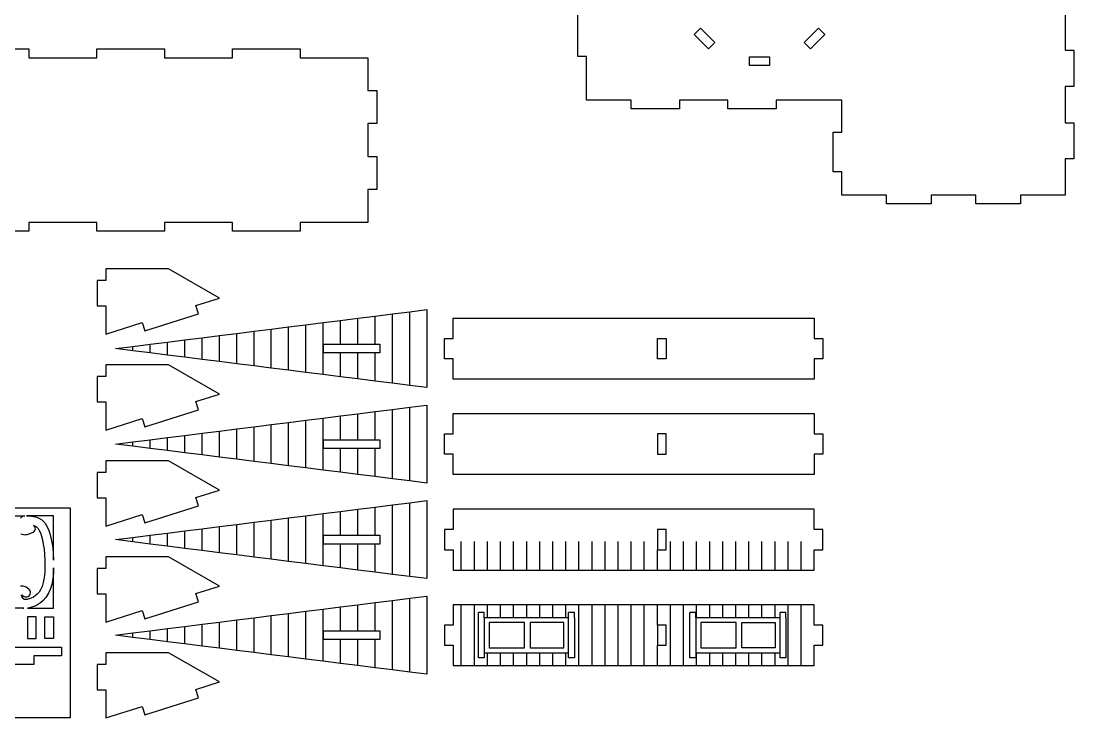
# Model space of a CAD drawing. Extents: x -737 to 847, y -331 to 352.
# Drawn here: x 320.7 to 683.1, y -322.7 to -82.7 of the extents above; entities that cross this region are included whole.
import ezdxf

# ---------------------------------------------------------------- set-up
doc = ezdxf.new("R2010")
doc.units = 0
doc.header["$MEASUREMENT"] = 0
doc.layers.add('CUT', color=7, linetype='CONTINUOUS')
doc.layers.add('ENGRAVE', color=1, linetype='CONTINUOUS')

msp = doc.modelspace()

# ---------------------------------------------------------------- linework, layer by layer
at = {"layer": 'CUT'}
for points in [[(680.1, -77.27), (680.1, -92.76), (683.1, -92.76), (683.1, -105.24), (680.1, -105.24), (680.1, -117.73), (683.1, -117.73), (683.1, -130.21), (680.1, -130.21), (680.1, -142.69), (664.71, -142.69), (664.71, -145.69), (649.33, -145.69), (649.33, -142.69), (633.94, -142.69), (633.94, -145.69), (618.55, -145.69), (618.55, -142.69), (603.17, -142.69), (603.17, -134.62), (600.17, -134.62), (600.17, -121.05), (603.17, -121.05), (603.17, -109.98), (580.54, -109.98), (580.54, -112.98), (563.91, -112.98), (563.91, -109.98), (547.28, -109.98), (547.28, -112.98), (530.66, -112.98), (530.66, -109.98), (515.31, -109.98), (515.31, -94.97), (512.31, -94.97), (512.31, -79.96)], [(300.04, -92.35), (323.38, -92.35), (323.38, -95.35), (346.72, -95.35), (346.72, -92.35), (370.06, -92.35), (370.06, -95.35), (393.4, -95.35), (393.4, -92.35), (416.74, -92.35), (416.74, -95.35), (440.08, -95.35), (440.08, -106.69), (443.08, -106.69), (443.08, -118.03), (440.08, -118.03), (440.08, -129.37), (443.08, -129.37), (443.08, -140.72), (440.08, -140.72), (440.08, -152.06), (416.74, -152.06), (416.74, -155.06), (393.4, -155.06), (393.4, -152.06), (370.06, -152.06), (370.06, -155.06), (346.72, -155.06), (346.72, -152.06), (323.38, -152.06), (323.38, -155.06), (300.04, -155.06)], [(313.43, -253.1), (321.97, -253.1), (321.53, -253.17), (321.13, -253.3), (320.76, -253.52), (320.42, -253.85)], [(320.62, -259.27), (321.04, -259.44), (321.48, -259.54), (321.91, -259.57), (322.32, -259.55), (322.72, -259.48), (323.11, -259.37), (324.61, -258.79), (324.93, -258.65), (325.2, -258.44), (325.41, -258.17), (325.54, -257.85), (325.59, -257.5), (325.54, -257.16), (325.41, -256.84), (325.2, -256.56), (324.96, -256.38), (325.31, -256.48), (325.64, -256.63), (325.94, -256.81), (326.23, -257.07), (326.56, -257.49), (326.93, -258.11), (327.32, -258.96), (327.69, -260.04), (328.03, -261.32), (328.33, -262.82), (328.58, -264.52), (328.76, -266.4), (328.87, -268.4), (328.89, -270.44), (328.8, -272.44), (328.61, -274.32), (328.3, -276.01), (327.89, -277.41), (327.4, -278.5), (326.84, -279.37), (326.23, -280.06), (325.57, -280.62), (324.89, -281.06), (324.18, -281.41), (323.49, -281.67), (322.89, -281.83), (322.42, -281.9), (322.09, -281.91), (321.89, -281.89), (321.77, -281.85), (321.67, -281.79), (321.54, -281.69), (321.36, -281.49), (321.16, -281.2), (320.98, -280.87), (320.86, -280.54), (320.82, -280.34), (320.9, -280.31), (320.91, -280.31), (321.06, -280.41), (321.38, -280.62), (321.73, -280.85), (322.07, -280.98), (322.44, -281.02), (322.81, -280.97), (323.15, -280.83), (323.45, -280.61), (323.68, -280.32), (323.84, -279.99), (323.92, -279.62), (323.9, -279.25), (323.8, -278.9), (323.61, -278.58), (323.35, -278.31), (322.42, -277.69), (322.09, -277.51), (321.74, -277.36), (321.35, -277.27), (320.91, -277.25), (320.42, -277.31)], [(320.61, -284.65), (321.24, -284.85), (321.58, -284.89), (313.82, -284.89)]]:
    msp.add_lwpolyline(points, dxfattribs=at)
for points in [[(557.32, -92.28), (552.37, -87.34), (554.5, -85.21), (559.44, -90.16)], [(592.4, -92.28), (597.35, -87.34), (595.22, -85.21), (590.28, -90.16)], [(571.37, -98.1), (571.37, -95.1), (578.35, -95.1), (578.35, -98.1)], [(349.87, -168.08), (349.87, -172.11), (346.87, -172.11), (346.87, -180.82), (349.87, -180.82), (349.87, -190.53), (362.38, -186.56), (363.29, -189.42), (381.7, -183.58), (380.8, -180.72), (388.95, -178.14), (371.41, -168.08)], [(353.23, -195.49), (359.19, -194.73), (365.14, -193.98), (371.09, -193.24), (377.05, -192.49), (383, -191.75), (388.95, -191), (394.91, -190.26), (400.86, -189.51), (406.81, -188.77), (412.77, -188.02), (418.72, -187.28), (424.68, -186.53), (430.63, -185.79), (436.58, -185.04), (442.54, -184.29), (448.49, -183.55), (454.44, -182.8), (460.4, -182.06), (460.4, -208.93), (454.44, -208.18), (448.49, -207.44), (442.54, -206.69), (436.58, -205.95), (430.63, -205.2), (424.68, -204.46), (418.72, -203.71), (412.77, -202.97), (406.81, -202.22), (400.86, -201.48), (394.91, -200.73), (388.95, -199.99), (383, -199.24), (377.05, -198.5), (371.09, -197.75), (365.14, -197.01), (359.19, -196.26)], [(596.71, -198.99), (593.71, -198.99), (593.71, -205.98), (469.4, -205.98), (469.4, -198.99), (466.4, -198.99), (466.4, -192), (469.4, -192), (469.4, -185.01), (593.71, -185.01), (593.71, -192), (596.71, -192)], [(542.71, -198.99), (539.71, -198.99), (539.71, -192), (542.71, -192)], [(424.8, -193.99), (430.63, -193.99), (436.58, -193.99), (442.54, -193.99), (444.12, -193.99), (444.12, -196.99), (442.54, -196.99), (436.58, -196.99), (430.63, -196.99), (424.8, -196.99)], [(346.87, -213.85), (349.87, -213.85), (349.87, -223.56), (362.38, -219.59), (363.29, -222.45), (381.7, -216.62), (380.8, -213.76), (388.95, -211.17), (371.41, -201.11), (349.87, -201.11), (349.87, -205.15), (346.87, -205.15)], [(353.23, -228.39), (359.19, -227.62), (365.14, -226.87), (371.09, -226.13), (377.05, -225.38), (383, -224.64), (388.95, -223.89), (394.91, -223.15), (400.86, -222.4), (406.81, -221.66), (412.77, -220.91), (418.72, -220.17), (424.68, -219.42), (430.63, -218.68), (436.58, -217.93), (442.54, -217.19), (448.49, -216.44), (454.44, -215.7), (460.4, -214.95), (460.4, -241.82), (454.44, -241.08), (448.49, -240.33), (442.54, -239.59), (436.58, -238.84), (430.63, -238.1), (424.68, -237.35), (418.72, -236.6), (412.77, -235.86), (406.81, -235.11), (400.86, -234.37), (394.91, -233.62), (388.95, -232.88), (383, -232.13), (377.05, -231.39), (371.09, -230.64), (365.14, -229.9), (359.19, -229.15)], [(596.71, -224.89), (596.71, -231.88), (593.71, -231.88), (593.71, -238.87), (469.4, -238.87), (469.4, -231.88), (466.4, -231.88), (466.4, -224.89), (469.4, -224.89), (469.4, -217.9), (593.71, -217.9), (593.71, -224.89)], [(430.63, -226.89), (436.58, -226.89), (442.54, -226.89), (444.12, -226.89), (444.12, -229.89), (442.54, -229.89), (436.58, -229.89), (430.63, -229.89), (424.8, -229.89), (424.8, -226.89)], [(539.71, -231.88), (542.71, -231.88), (542.71, -224.89), (539.71, -224.89)], [(381.7, -249.65), (380.8, -246.79), (388.95, -244.2), (371.41, -234.15), (349.87, -234.15), (349.87, -238.18), (346.87, -238.18), (346.87, -246.89), (349.87, -246.89), (349.87, -256.59), (362.38, -252.63), (363.29, -255.49)], [(353.23, -261.28), (359.19, -260.51), (365.14, -259.77), (371.09, -259.02), (377.05, -258.28), (383, -257.53), (388.95, -256.78), (394.91, -256.04), (400.86, -255.29), (406.81, -254.55), (412.77, -253.8), (418.72, -253.06), (424.68, -252.31), (430.63, -251.57), (436.58, -250.82), (442.54, -250.08), (448.49, -249.33), (454.44, -248.59), (460.4, -247.84), (460.4, -274.71), (454.44, -273.97), (448.49, -273.22), (442.54, -272.48), (436.58, -271.73), (430.63, -270.99), (424.68, -270.24), (418.72, -269.5), (412.77, -268.75), (406.81, -268.01), (400.86, -267.26), (394.91, -266.52), (388.95, -265.77), (383, -265.03), (377.05, -264.28), (371.09, -263.53), (365.14, -262.79), (359.19, -262.04)], [(272.16, -322.66), (272.16, -250.3), (337.58, -250.3), (337.58, -322.66)], [(331.87, -268.3), (331.87, -253.09), (322.56, -253.1), (324.22, -253.22), (324.9, -253.29), (325.61, -253.43), (326.33, -253.64), (327.05, -253.95), (327.74, -254.39), (328.41, -254.98), (329.03, -255.75), (329.59, -256.71), (330.1, -257.84), (330.56, -259.15), (330.95, -260.63), (331.29, -262.3), (331.55, -264.15), (331.75, -266.17)], [(472.21, -271.76), (476.71, -271.76), (481.21, -271.76), (485.71, -271.76), (490.21, -271.76), (494.71, -271.76), (499.21, -271.76), (503.71, -271.76), (508.21, -271.76), (512.71, -271.76), (517.21, -271.76), (521.71, -271.76), (526.21, -271.76), (530.71, -271.76), (535.21, -271.76), (539.71, -271.76), (544.21, -271.76), (548.71, -271.76), (553.21, -271.76), (557.71, -271.76), (562.21, -271.76), (566.71, -271.76), (571.21, -271.76), (575.71, -271.76), (580.21, -271.76), (584.71, -271.76), (589.21, -271.76), (593.71, -271.76), (593.71, -264.77), (596.71, -264.77), (596.71, -257.78), (593.71, -257.78), (593.71, -250.8), (469.4, -250.8), (469.4, -257.78), (466.4, -257.78), (466.4, -264.77), (469.4, -264.77), (469.4, -271.76)], [(442.54, -262.78), (436.58, -262.78), (430.63, -262.78), (424.8, -262.78), (424.8, -259.78), (430.63, -259.78), (436.58, -259.78), (442.54, -259.78), (444.12, -259.78), (444.12, -262.78)], [(539.71, -264.77), (542.71, -264.77), (542.71, -257.78), (539.71, -257.78), (539.71, -261.96)], [(349.87, -267.18), (349.87, -271.21), (346.87, -271.21), (346.87, -279.92), (349.87, -279.92), (349.87, -289.63), (362.38, -285.66), (363.29, -288.52), (381.7, -282.68), (380.8, -279.82), (388.95, -277.24), (371.41, -267.18)], [(322.87, -284.89), (331.87, -284.89), (331.87, -270.93), (331.79, -272.66), (331.58, -274.76), (331.22, -276.71), (330.71, -278.46), (330.04, -279.96), (329.23, -281.21), (328.33, -282.23), (327.36, -283.06), (326.36, -283.7), (325.36, -284.19), (324.41, -284.55), (323.52, -284.79)], [(353.23, -294.17), (359.19, -293.4), (365.14, -292.66), (371.09, -291.91), (377.05, -291.17), (383, -290.42), (388.95, -289.68), (394.91, -288.93), (400.86, -288.19), (406.81, -287.44), (412.77, -286.7), (418.72, -285.95), (424.68, -285.21), (430.63, -284.46), (436.58, -283.72), (442.54, -282.97), (448.49, -282.22), (454.44, -281.48), (460.4, -280.73), (460.4, -307.6), (454.44, -306.86), (448.49, -306.11), (442.54, -305.37), (436.58, -304.62), (430.63, -303.88), (424.68, -303.13), (418.72, -302.39), (412.77, -301.64), (406.81, -300.9), (400.86, -300.15), (394.91, -299.41), (388.95, -298.66), (383, -297.92), (377.05, -297.17), (371.09, -296.43), (365.14, -295.68), (359.19, -294.94)], [(472.21, -304.65), (476.71, -304.65), (481.21, -304.65), (485.71, -304.65), (490.21, -304.65), (494.71, -304.65), (499.21, -304.65), (503.71, -304.65), (508.21, -304.65), (512.71, -304.65), (517.21, -304.65), (521.71, -304.65), (526.21, -304.65), (530.71, -304.65), (535.21, -304.65), (539.71, -304.65), (544.21, -304.65), (548.71, -304.65), (553.21, -304.65), (557.71, -304.65), (562.21, -304.65), (566.71, -304.65), (571.21, -304.65), (575.71, -304.65), (580.21, -304.65), (584.71, -304.65), (589.21, -304.65), (593.71, -304.65), (593.71, -297.66), (596.71, -297.66), (596.71, -290.68), (593.71, -290.68), (593.71, -283.69), (589.21, -283.69), (584.71, -283.69), (580.21, -283.69), (575.71, -283.69), (571.21, -283.69), (566.71, -283.69), (562.21, -283.69), (557.71, -283.69), (553.21, -283.69), (548.71, -283.69), (544.21, -283.69), (539.71, -283.69), (535.21, -283.69), (530.71, -283.69), (526.21, -283.69), (521.71, -283.69), (517.21, -283.69), (512.71, -283.69), (508.21, -283.69), (503.71, -283.69), (499.21, -283.69), (494.71, -283.69), (490.21, -283.69), (485.71, -283.69), (481.21, -283.69), (476.71, -283.69), (472.21, -283.69), (469.4, -283.69), (469.4, -290.68), (466.4, -290.68), (466.4, -297.66), (469.4, -297.66), (469.4, -304.65)], [(322.87, -295.3), (325.87, -295.3), (325.87, -287.89), (322.87, -287.89)], [(328.87, -295.3), (328.87, -287.89), (331.87, -287.89), (331.87, -295.3)], [(493.95, -298.48), (493.95, -289.85), (481.77, -289.85), (481.77, -298.48)], [(507.45, -289.85), (495.93, -289.85), (495.93, -298.48), (507.45, -298.48)], [(554.61, -298.48), (566.79, -298.48), (566.79, -289.85), (554.61, -289.85)], [(568.76, -289.85), (580.29, -289.85), (580.29, -298.48), (568.76, -298.48)], [(430.63, -292.67), (436.58, -292.67), (442.54, -292.67), (444.12, -292.67), (444.12, -295.67), (442.54, -295.67), (436.58, -295.67), (430.63, -295.67), (424.8, -295.67), (424.8, -292.67)], [(539.71, -297.66), (542.71, -297.66), (542.71, -290.68), (539.71, -290.68)], [(275.16, -301.3), (275.16, -298.3), (334.58, -298.3), (334.58, -301.3), (325.09, -301.3), (325.09, -304.3), (312.61, -304.3), (312.61, -301.3), (300.13, -301.3), (300.13, -304.3), (287.64, -304.3), (287.64, -301.3)], [(371.41, -300.21), (349.87, -300.21), (349.87, -304.24), (346.87, -304.24), (346.87, -312.95), (349.87, -312.95), (349.87, -322.66), (362.38, -318.69), (363.29, -321.55), (381.7, -315.71), (380.8, -312.85), (388.95, -310.27)]]:
    msp.add_lwpolyline(points, close=True, dxfattribs=at)
at = {"layer": 'ENGRAVE'}
for points in [[(442.54, -193.94), (442.54, -184.41)], [(448.49, -207.32), (448.49, -183.67)], [(454.44, -208.06), (454.44, -182.92)], [(412.77, -202.85), (412.77, -188.14)], [(418.72, -203.59), (418.72, -187.4)], [(424.68, -204.34), (424.68, -186.65)], [(430.63, -193.94), (430.63, -185.91)], [(436.58, -193.94), (436.58, -185.16)], [(383, -199.12), (383, -191.87)], [(388.95, -199.87), (388.95, -191.12)], [(394.91, -200.61), (394.91, -190.38)], [(400.86, -201.36), (400.86, -189.63)], [(406.81, -202.1), (406.81, -188.89)], [(359.19, -196.14), (359.19, -194.85)], [(365.14, -196.89), (365.14, -194.1)], [(371.09, -197.63), (371.09, -193.36)], [(377.05, -198.38), (377.05, -192.61)], [(430.63, -205.08), (430.63, -197.06)], [(436.58, -205.83), (436.58, -197.06)], [(442.54, -206.57), (442.54, -197.06)], [(442.54, -226.83), (442.54, -217.31)], [(448.49, -240.21), (448.49, -216.56)], [(454.44, -240.96), (454.44, -215.82)], [(412.77, -235.74), (412.77, -221.03)], [(418.72, -236.48), (418.72, -220.29)], [(424.68, -237.23), (424.68, -219.54)], [(430.63, -226.83), (430.63, -218.8)], [(436.58, -226.83), (436.58, -218.05)], [(388.95, -232.76), (388.95, -224.01)], [(394.91, -233.5), (394.91, -223.27)], [(400.86, -234.25), (400.86, -222.52)], [(406.81, -234.99), (406.81, -221.78)], [(359.19, -229.03), (359.19, -227.74)], [(365.14, -229.78), (365.14, -226.99)], [(371.09, -230.52), (371.09, -226.25)], [(377.05, -231.27), (377.05, -225.5)], [(383, -232.01), (383, -224.76)], [(430.63, -237.98), (430.63, -229.95)], [(436.58, -238.72), (436.58, -229.95)], [(442.54, -239.47), (442.54, -229.95)], [(448.49, -273.1), (448.49, -249.45)], [(454.44, -273.85), (454.44, -248.71)], [(418.72, -269.38), (418.72, -253.18)], [(424.68, -270.12), (424.68, -252.43)], [(430.63, -259.72), (430.63, -251.69)], [(436.58, -259.72), (436.58, -250.94)], [(442.54, -259.72), (442.54, -250.2)], [(388.95, -265.65), (388.95, -256.9)], [(394.91, -266.4), (394.91, -256.16)], [(400.86, -267.14), (400.86, -255.41)], [(406.81, -267.89), (406.81, -254.67)], [(412.77, -268.63), (412.77, -253.92)], [(359.19, -261.92), (359.19, -260.63)], [(365.14, -262.67), (365.14, -259.89)], [(371.09, -263.41), (371.09, -259.14)], [(377.05, -264.16), (377.05, -258.4)], [(383, -264.91), (383, -257.65)], [(430.63, -270.87), (430.63, -262.84)], [(436.58, -271.61), (436.58, -262.84)], [(442.54, -272.36), (442.54, -262.84)], [(472.21, -271.76), (472.21, -261.96)], [(476.71, -271.76), (476.71, -261.96)], [(481.21, -271.76), (481.21, -261.96)], [(485.71, -271.76), (485.71, -261.96)], [(490.21, -271.76), (490.21, -261.96)], [(494.71, -271.76), (494.71, -261.96)], [(499.21, -271.76), (499.21, -261.96)], [(503.71, -271.76), (503.71, -261.96)], [(508.21, -271.76), (508.21, -261.96)], [(512.71, -271.76), (512.71, -261.96)], [(517.21, -271.76), (517.21, -261.96)], [(521.71, -271.76), (521.71, -261.96)], [(526.21, -271.76), (526.21, -261.96)], [(530.71, -271.76), (530.71, -261.96)], [(535.21, -271.76), (535.21, -261.96)], [(544.21, -271.76), (544.21, -261.96)], [(548.71, -271.76), (548.71, -261.96)], [(553.21, -271.76), (553.21, -261.96)], [(557.71, -271.76), (557.71, -261.96)], [(562.21, -271.76), (562.21, -261.96)], [(566.71, -271.76), (566.71, -261.96)], [(571.21, -271.76), (571.21, -261.96)], [(575.71, -271.76), (575.71, -261.96)], [(580.21, -271.76), (580.21, -261.96)], [(584.71, -271.76), (584.71, -261.96)], [(589.21, -271.76), (589.21, -261.96)], [(539.71, -271.76), (539.71, -264.77)], [(448.49, -305.99), (448.49, -282.34)], [(454.44, -306.74), (454.44, -281.6)], [(418.72, -302.27), (418.72, -286.07)], [(424.68, -303.01), (424.68, -285.33)], [(430.63, -292.62), (430.63, -284.58)], [(436.58, -292.62), (436.58, -283.84)], [(442.54, -292.62), (442.54, -283.09)], [(472.21, -304.65), (472.21, -283.69)], [(476.71, -304.65), (476.71, -283.69)], [(481.21, -288.15), (481.21, -283.69)], [(485.71, -288.15), (485.71, -283.69)], [(490.21, -288.15), (490.21, -283.69)], [(494.71, -288.15), (494.71, -283.69)], [(499.21, -288.15), (499.21, -283.69)], [(503.71, -288.15), (503.71, -283.69)], [(508.21, -288.15), (508.21, -283.69)], [(512.71, -304.65), (512.71, -283.69)], [(517.21, -304.65), (517.21, -283.69)], [(521.71, -304.65), (521.71, -283.69)], [(526.21, -304.65), (526.21, -283.69)], [(530.71, -304.65), (530.71, -283.69)], [(535.21, -304.65), (535.21, -283.69)], [(539.71, -290.68), (539.71, -283.69)], [(544.21, -304.65), (544.21, -283.69)], [(548.71, -304.65), (548.71, -283.69)], [(553.21, -288.15), (553.21, -283.69)], [(557.71, -288.15), (557.71, -283.69)], [(562.21, -288.15), (562.21, -283.69)], [(566.71, -288.15), (566.71, -283.69)], [(571.21, -288.15), (571.21, -283.69)], [(575.71, -288.15), (575.71, -283.69)], [(580.21, -288.15), (580.21, -283.69)], [(584.71, -304.65), (584.71, -283.69)], [(589.21, -304.65), (589.21, -283.69)], [(388.95, -298.54), (388.95, -289.8)], [(394.91, -299.29), (394.91, -289.05)], [(400.86, -300.03), (400.86, -288.31)], [(406.81, -300.78), (406.81, -287.56)], [(412.77, -301.52), (412.77, -286.82)], [(480.07, -286.37), (478.1, -286.37)], [(478.1, -301.97), (478.1, -286.37)], [(480.07, -288.15), (480.07, -286.37)], [(481.21, -288.15), (480.07, -288.15)], [(480.07, -288.15), (480.07, -300.19)], [(485.71, -288.15), (481.21, -288.15)], [(490.21, -288.15), (485.71, -288.15)], [(494.71, -288.15), (490.21, -288.15)], [(499.21, -288.15), (494.71, -288.15)], [(503.71, -288.15), (499.21, -288.15)], [(508.21, -288.15), (503.71, -288.15)], [(509.16, -288.15), (508.21, -288.15)], [(511.13, -286.37), (509.16, -286.37)], [(509.16, -288.15), (509.16, -286.37)], [(509.16, -300.19), (509.16, -288.15)], [(511.13, -288.15), (511.13, -286.37)], [(511.13, -288.15), (511.13, -300.19)], [(550.93, -301.97), (550.93, -286.37)], [(552.91, -286.37), (550.93, -286.37)], [(552.91, -288.15), (552.91, -286.37)], [(552.91, -288.15), (552.91, -300.19)], [(553.21, -288.15), (552.91, -288.15)], [(557.71, -288.15), (553.21, -288.15)], [(562.21, -288.15), (557.71, -288.15)], [(566.71, -288.15), (562.21, -288.15)], [(571.21, -288.15), (566.71, -288.15)], [(575.71, -288.15), (571.21, -288.15)], [(580.21, -288.15), (575.71, -288.15)], [(582, -288.15), (580.21, -288.15)], [(582, -288.15), (582, -286.37)], [(583.97, -286.37), (582, -286.37)], [(582, -300.19), (582, -288.15)], [(583.97, -288.15), (583.97, -286.37)], [(583.97, -288.15), (583.97, -300.19)], [(359.19, -294.82), (359.19, -293.52)], [(365.14, -295.56), (365.14, -292.78)], [(371.09, -296.31), (371.09, -292.03)], [(377.05, -297.05), (377.05, -291.29)], [(383, -297.8), (383, -290.54)], [(430.63, -303.76), (430.63, -295.74)], [(436.58, -304.5), (436.58, -295.74)], [(442.54, -305.25), (442.54, -295.74)], [(480.07, -300.19), (480.07, -301.97)], [(480.07, -300.19), (481.21, -300.19)], [(481.21, -304.65), (481.21, -300.19)], [(481.21, -300.19), (485.71, -300.19)], [(485.71, -304.65), (485.71, -300.19)], [(485.71, -300.19), (490.21, -300.19)], [(490.21, -304.65), (490.21, -300.19)], [(490.21, -300.19), (494.71, -300.19)], [(494.71, -300.19), (499.21, -300.19)], [(494.71, -304.65), (494.71, -300.19)], [(499.21, -304.65), (499.21, -300.19)], [(499.21, -300.19), (503.71, -300.19), (508.21, -300.19)], [(503.71, -304.65), (503.71, -300.19)], [(508.21, -304.65), (508.21, -300.19)], [(508.21, -300.19), (509.16, -300.19)], [(509.16, -301.97), (509.16, -300.19)], [(511.13, -300.19), (511.13, -301.97)], [(539.71, -304.65), (539.71, -297.66)], [(552.91, -300.19), (552.91, -301.97)], [(552.91, -300.19), (553.21, -300.19)], [(553.21, -300.19), (557.71, -300.19)], [(553.21, -304.65), (553.21, -300.19)], [(557.71, -304.65), (557.71, -300.19)], [(557.71, -300.19), (562.21, -300.19)], [(562.21, -300.19), (566.71, -300.19)], [(562.21, -304.65), (562.21, -300.19)], [(566.71, -304.65), (566.71, -300.19)], [(566.71, -300.19), (571.21, -300.19)], [(571.21, -300.19), (575.71, -300.19)], [(571.21, -304.65), (571.21, -300.19)], [(575.71, -304.65), (575.71, -300.19)], [(575.71, -300.19), (580.21, -300.19)], [(580.21, -304.65), (580.21, -300.19)], [(580.21, -300.19), (582, -300.19)], [(582, -301.97), (582, -300.19)], [(583.97, -300.19), (583.97, -301.97)], [(480.07, -301.97), (478.1, -301.97)], [(511.13, -301.97), (509.16, -301.97)], [(552.91, -301.97), (550.93, -301.97)], [(583.97, -301.97), (582, -301.97)]]:
    msp.add_lwpolyline(points, dxfattribs=at)

doc.saveas('drawing.dxf')
